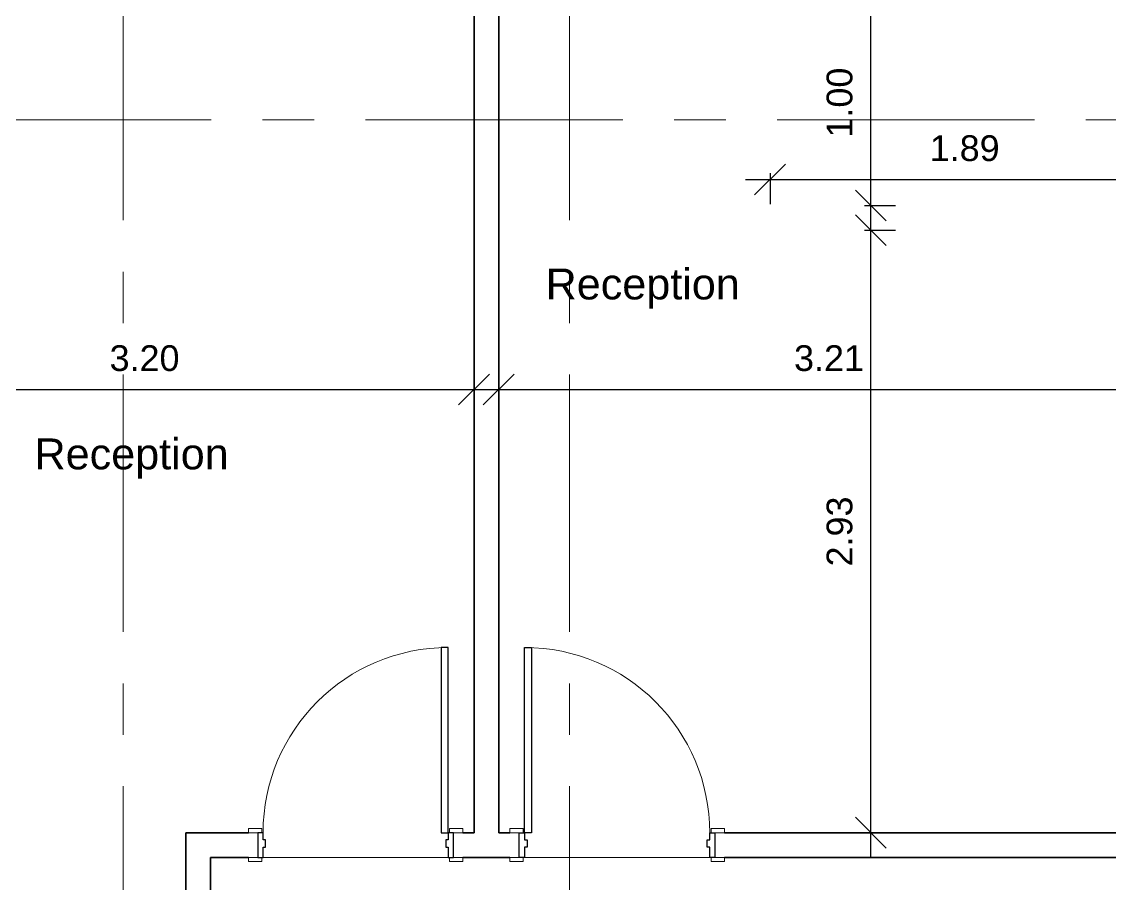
# Model space of a CAD drawing. Header units: metres. Extents: x -22 to 97, y 34 to 77.
# Drawn here: x -9.83 to -4.54, y 58.12 to 62.31 of the extents above; entities that cross this region are included whole.
import ezdxf

# ---------------------------------------------------------------- set-up
doc = ezdxf.new("R2010")
doc.units = ezdxf.units.M
doc.linetypes.add('CENTER', pattern=[2, 1.25, -0.25, 0.25, -0.25])
for name, color, linetype, lineweight in [('A-ANNO-DIMS', 211, 'Continuous', 9), ('A-DOOR', 31, 'Continuous', 18), ('A-DOOR-FRAM', 31, 'Continuous', 25), ('A-FLOR', 192, 'Continuous', 18), ('AXIS', 251, 'CENTER', 5), ('G-ANNO-TEXT', 231, 'Continuous', 9), ('I-WALL', 2, 'Continuous', 18)]:
    doc.layers.add(name, color=color, linetype=linetype, lineweight=lineweight)
doc.styles.add('Arial', font='arial.ttf', dxfattribs={"height": 0.15})
doc.styles.add('Arial_1', font='arial.ttf', dxfattribs={"height": 0.125})
doc.dimstyles.new('Diagonal_-_2_5mm_Arial', dxfattribs={"dimscale": 0.3048, "dimtxt": 0.127532, "dimasz": 0.492126, "dimexe": 0.393701, "dimexo": 0.246063, "dimgap": 0.287073, "dimtad": 1, "dimrnd": 0.01, "dimzin": 0, "dimdsep": 46, "dimtxsty": 'Arial_1', "dimblk1": 'OBLIQUE', "dimblk2": 'OBLIQUE', "dimsah": 1, "dimcen": 0.09, "dimdle": 0.393701, "dimazin": 0, "dimtfac": 1, "dimtdec": 4, "dimtix": 1, "dimtmove": 0, "dimatfit": 3, "dimfxl": 0, "dimtvp": 1, "dimtolj": 1, "dimtzin": 0, "dimarcsym": 0})

# ---------------------------------------------------------------- blocks, each defined once
blk = doc.blocks.new('M_Door-Interior-Single-1_Panel-Wood - M_Door-Interior-Single-1_Panel-Wood-476783-01 Ground Floor Copy 1')
at = {"layer": 'A-DOOR'}
for p, q in [((-0.52135, 0.083175), (-0.45635, 0.083175)), ((-0.52135, 0.063175), (-0.52135, 0.083175)), ((-0.45635, 0.063175), (-0.52135, 0.063175)), ((-0.45635, 0.083175), (-0.45635, 0.063175)), ((0.45635, 0.083175), (0.52135, 0.083175)), ((0.45635, 0.063175), (0.45635, 0.083175)), ((0.52135, 0.063175), (0.45635, 0.063175)), ((0.52135, 0.083175), (0.52135, 0.063175)), ((-0.52135, -0.056825), (-0.45635, -0.056825)), ((-0.52135, -0.076825), (-0.52135, -0.056825)), ((-0.45635, -0.076825), (-0.52135, -0.076825)), ((-0.45635, -0.056825), (-0.45635, -0.076825)), ((0.45635, -0.056825), (0.52135, -0.056825)), ((0.45635, -0.076825), (0.45635, -0.056825)), ((0.52135, -0.076825), (0.45635, -0.076825)), ((0.52135, -0.056825), (0.52135, -0.076825))]:
    blk.add_line(p, q, dxfattribs=at)
at = {"layer": 'A-DOOR', "lineweight": 25}
for p, q in [((0.415, -0.056825), (0.45, -0.056825)), ((0.415, -0.956825), (0.415, -0.056825)), ((0.45, -0.056825), (0.45, -0.956825)), ((0.45, -0.956825), (0.415, -0.956825))]:
    blk.add_line(p, q, dxfattribs=at)
at = {"layer": 'A-DOOR'}
blk.add_arc((0.45, -0.056825), 0.9, 180, 270, dxfattribs=at)
at = {"layer": 'A-DOOR-FRAM'}
for p, q in [((-0.475, 0.063175), (-0.45, 0.063175)), ((-0.475, -0.056825), (-0.475, 0.063175)), ((-0.45, 0.063175), (-0.45, 0.0131)), ((0.45, 0.063175), (0.475, 0.063175)), ((0.45, 0.0131), (0.45, 0.063175)), ((0.475, 0.063175), (0.475, -0.056825)), ((-0.45, 0.0131), (-0.4373, 0.0131)), ((-0.4373, 0.0131), (-0.4373, -0.021825)), ((0.4373, 0.0131), (0.45, 0.0131)), ((0.4373, -0.021825), (0.4373, 0.0131)), ((-0.45, -0.021825), (-0.45, -0.056825)), ((-0.4373, -0.021825), (-0.45, -0.021825)), ((0.45, -0.021825), (0.4373, -0.021825)), ((0.45, -0.056825), (0.45, -0.021825)), ((-0.45, -0.056825), (-0.475, -0.056825)), ((0.475, -0.056825), (0.45, -0.056825))]:
    blk.add_line(p, q, dxfattribs=at)
blk = doc.blocks.new('M_Door-Interior-Single-1_Panel-Wood - M_Door-Interior-Single-1_Panel-Wood-477398-01 Ground Floor Copy 1')
at = {"layer": 'A-DOOR', "lineweight": 25}
for p, q in [((0.45, 0.956825), (0.415, 0.956825)), ((0.415, 0.956825), (0.415, 0.056825)), ((0.45, 0.056825), (0.45, 0.956825)), ((0.415, 0.056825), (0.45, 0.056825))]:
    blk.add_line(p, q, dxfattribs=at)
at = {"layer": 'A-DOOR'}
for p, q in [((-0.45635, 0.076825), (-0.52135, 0.076825)), ((-0.52135, 0.076825), (-0.52135, 0.056825)), ((-0.52135, 0.056825), (-0.45635, 0.056825)), ((-0.45635, 0.056825), (-0.45635, 0.076825)), ((0.52135, 0.076825), (0.45635, 0.076825)), ((0.45635, 0.076825), (0.45635, 0.056825)), ((0.45635, 0.056825), (0.52135, 0.056825)), ((0.52135, 0.056825), (0.52135, 0.076825)), ((-0.45635, -0.063175), (-0.52135, -0.063175)), ((-0.52135, -0.063175), (-0.52135, -0.083175)), ((-0.52135, -0.083175), (-0.45635, -0.083175)), ((-0.45635, -0.083175), (-0.45635, -0.063175)), ((0.52135, -0.063175), (0.45635, -0.063175)), ((0.45635, -0.063175), (0.45635, -0.083175)), ((0.45635, -0.083175), (0.52135, -0.083175)), ((0.52135, -0.083175), (0.52135, -0.063175))]:
    blk.add_line(p, q, dxfattribs=at)
blk.add_arc((0.45, 0.056825), 0.9, 90, 180, dxfattribs=at)
at = {"layer": 'A-DOOR-FRAM'}
for p, q in [((-0.45, 0.056825), (-0.475, 0.056825)), ((-0.475, 0.056825), (-0.475, -0.063175)), ((-0.45, 0.021825), (-0.45, 0.056825)), ((0.45, 0.056825), (0.45, 0.021825)), ((0.475, 0.056825), (0.45, 0.056825)), ((0.475, -0.063175), (0.475, 0.056825)), ((-0.4373, 0.021825), (-0.45, 0.021825)), ((-0.4373, -0.0131), (-0.4373, 0.021825)), ((0.45, 0.021825), (0.4373, 0.021825)), ((0.4373, 0.021825), (0.4373, -0.0131)), ((-0.45, -0.063175), (-0.45, -0.0131)), ((-0.45, -0.0131), (-0.4373, -0.0131)), ((0.4373, -0.0131), (0.45, -0.0131)), ((0.45, -0.0131), (0.45, -0.063175)), ((-0.475, -0.063175), (-0.45, -0.063175)), ((0.45, -0.063175), (0.475, -0.063175))]:
    blk.add_line(p, q, dxfattribs=at)
blk = doc.blocks.new('_Oblique')
at = {"color": 0, "linetype": 'ByBlock', "lineweight": -2}
blk.add_line((-0.5, -0.5), (0.5, 0.5), dxfattribs=at)
blk = doc.blocks.new('*D672')
at = {"layer": 'A-ANNO-DIMS', "color": 0, "lineweight": -2}
for p, q in [((-7.5087, 60.5584), (-7.5087, 60.4073)), ((-4.2992, 60.5584), (-4.2992, 60.4073)), ((-7.6287, 60.5273), (-4.1792, 60.5273))]:
    blk.add_line(p, q, dxfattribs=at)
at = {"layer": 'Defpoints', "color": 0}
for p in [(-7.5087, 60.6334), (-4.2992, 60.6334), (-4.2992, 60.5273)]:
    blk.add_point(p, dxfattribs=at)
at = {"layer": 'A-ANNO-DIMS', "color": 0, "lineweight": -2, "xscale": 0.15, "yscale": 0.15, "zscale": 0.15, "rotation": 180}
blk.add_blockref('_Oblique', (-7.5087, 60.5273), dxfattribs=at)
at = {"layer": 'A-ANNO-DIMS', "color": 0, "lineweight": -2, "xscale": 0.15, "yscale": 0.15, "zscale": 0.15}
blk.add_blockref('_Oblique', (-4.2992, 60.5273), dxfattribs=at)
at = {"layer": 'A-ANNO-DIMS', "color": 0, "insert": (-5.904, 60.6787), "char_height": 0.125, "attachment_point": 5, "style": 'Arial_1'}
blk.add_mtext('\\A1;3.21', dxfattribs=at)
blk = doc.blocks.new('*D674')
at = {"layer": 'A-ANNO-DIMS', "color": 0, "lineweight": -2}
for p, q in [((-5.7009, 61.3011), (-5.7009, 62.5411)), ((-5.732, 62.4211), (-5.5809, 62.4211)), ((-5.732, 61.4211), (-5.5809, 61.4211))]:
    blk.add_line(p, q, dxfattribs=at)
at = {"layer": 'Defpoints', "color": 0}
for p in [(-5.807, 62.4211), (-5.7009, 62.4211), (-5.807, 61.4211)]:
    blk.add_point(p, dxfattribs=at)
at = {"layer": 'A-ANNO-DIMS', "color": 0, "lineweight": -2, "xscale": 0.15, "yscale": 0.15, "zscale": 0.15}
for p, rotation in [((-5.7009, 62.4211), 90), ((-5.7009, 61.4211), 270)]:
    blk.add_blockref('_Oblique', p, dxfattribs=dict(at, rotation=rotation))
at = {"layer": 'A-ANNO-DIMS', "color": 0, "insert": (-5.8523, 61.9211), "char_height": 0.125, "attachment_point": 5, "rotation": 90, "style": 'Arial_1'}
blk.add_mtext('\\A1;1.00', dxfattribs=at)
blk = doc.blocks.new('*D675')
at = {"layer": 'A-ANNO-DIMS', "color": 0, "lineweight": -2}
for p, q in [((-5.7009, 58.2535), (-5.7009, 61.4211)), ((-5.732, 61.3011), (-5.5809, 61.3011)), ((-5.732, 58.3735), (-5.5809, 58.3735))]:
    blk.add_line(p, q, dxfattribs=at)
at = {"layer": 'Defpoints', "color": 0}
for p in [(-5.807, 61.3011), (-5.7009, 61.3011), (-5.807, 58.3735)]:
    blk.add_point(p, dxfattribs=at)
at = {"layer": 'A-ANNO-DIMS', "color": 0, "lineweight": -2, "xscale": 0.15, "yscale": 0.15, "zscale": 0.15}
for p, rotation in [((-5.7009, 61.3011), 90), ((-5.7009, 58.3735), 270)]:
    blk.add_blockref('_Oblique', p, dxfattribs=dict(at, rotation=rotation))
at = {"layer": 'A-ANNO-DIMS', "color": 0, "insert": (-5.8523, 59.8373), "char_height": 0.125, "attachment_point": 5, "rotation": 90, "style": 'Arial_1'}
blk.add_mtext('\\A1;2.93', dxfattribs=at)
blk = doc.blocks.new('*D728')
at = {"layer": 'A-ANNO-DIMS', "color": 0, "lineweight": -2}
for p, q in [((-10.83, 60.5584), (-10.83, 60.4073)), ((-7.6287, 60.5584), (-7.6287, 60.4073)), ((-10.95, 60.5273), (-7.5087, 60.5273))]:
    blk.add_line(p, q, dxfattribs=at)
at = {"layer": 'Defpoints', "color": 0}
for p in [(-10.83, 60.6334), (-7.6287, 60.6334), (-7.6287, 60.5273)]:
    blk.add_point(p, dxfattribs=at)
at = {"layer": 'A-ANNO-DIMS', "color": 0, "lineweight": -2, "xscale": 0.15, "yscale": 0.15, "zscale": 0.15, "rotation": 180}
blk.add_blockref('_Oblique', (-10.83, 60.5273), dxfattribs=at)
at = {"layer": 'A-ANNO-DIMS', "color": 0, "lineweight": -2, "xscale": 0.15, "yscale": 0.15, "zscale": 0.15}
blk.add_blockref('_Oblique', (-7.6287, 60.5273), dxfattribs=at)
at = {"layer": 'A-ANNO-DIMS', "color": 0, "insert": (-9.2294, 60.6787), "char_height": 0.125, "attachment_point": 5, "style": 'Arial_1'}
blk.add_mtext('\\A1;3.20', dxfattribs=at)
blk = doc.blocks.new('*D751')
at = {"layer": 'A-ANNO-DIMS', "color": 0, "lineweight": -2}
for p, q in [((-6.1904, 61.5785), (-6.1904, 61.4275)), ((-4.2992, 61.5785), (-4.2992, 61.4275)), ((-6.3104, 61.5475), (-4.1792, 61.5475))]:
    blk.add_line(p, q, dxfattribs=at)
at = {"layer": 'Defpoints', "color": 0}
for p in [(-6.1904, 61.6535), (-4.2992, 61.6535), (-4.2992, 61.5475)]:
    blk.add_point(p, dxfattribs=at)
at = {"layer": 'A-ANNO-DIMS', "color": 0, "lineweight": -2, "xscale": 0.15, "yscale": 0.15, "zscale": 0.15, "rotation": 180}
blk.add_blockref('_Oblique', (-6.1904, 61.5475), dxfattribs=at)
at = {"layer": 'A-ANNO-DIMS', "color": 0, "lineweight": -2, "xscale": 0.15, "yscale": 0.15, "zscale": 0.15}
blk.add_blockref('_Oblique', (-4.2992, 61.5475), dxfattribs=at)
at = {"layer": 'A-ANNO-DIMS', "color": 0, "insert": (-5.2448, 61.6988), "char_height": 0.125, "attachment_point": 5, "style": 'Arial_1'}
blk.add_mtext('\\A1;1.89', dxfattribs=at)
blk = doc.blocks.new('rtgr')
at = {"layer": 'AXIS', "linetype": 'CENTER'}
for p, q in [((8799.512, -620.5822, 0), (8799.512, -584.1116, 0)), ((8801.6794, -620.5822, 0), (8801.6794, -584.1116, 0)), ((8829.9391, -596.0949, 0), (8791.7892, -596.0949, 0))]:
    blk.add_line(p, q, dxfattribs=at)

msp = doc.modelspace()

# ---------------------------------------------------------------- linework, layer by layer
at = {"layer": 'A-FLOR'}
for p, q in [((-7.75369, 58.25352), (-8.65369, 58.25352)), ((-6.48369, 58.25352), (-7.38369, 58.25352))]:
    msp.add_line(p, q, dxfattribs=at)
at = {"layer": 'I-WALL', "lineweight": 35}
for p, q in [((-7.62869, 62.42113), (-7.62869, 58.37352)), ((-7.50869, 58.37352), (-7.50869, 62.42113)), ((-8.72504, 58.37352), (-9.02883, 58.37352)), ((-9.02883, 58.37352), (-9.02883, 56.83481)), ((-7.62869, 58.37352), (-7.68234, 58.37352)), ((-7.45504, 58.37352), (-7.50869, 58.37352)), ((-4.29925, 58.37352), (-6.41234, 58.37352)), ((-8.90883, 58.25352), (-8.72504, 58.25352)), ((-8.90883, 56.83481), (-8.90883, 58.25352)), ((-7.68234, 58.25352), (-7.45504, 58.25352)), ((-6.41234, 58.25352), (-4.29925, 58.25352))]:
    msp.add_line(p, q, dxfattribs=at)

# ---------------------------------------------------------------- block references
at = {"layer": 'A-ANNO-DIMS'}
msp.add_blockref('rtgr', (-8808.84499, 657.93152, -0.00003), dxfattribs=at)
at = {"layer": 'A-DOOR'}
msp.add_blockref('M_Door-Interior-Single-1_Panel-Wood - M_Door-Interior-Single-1_Panel-Wood-477398-01 Ground Floor Copy 1', (-8.20369, 58.3167), dxfattribs=at)
at = {"layer": 'A-DOOR', "rotation": 180}
msp.add_blockref('M_Door-Interior-Single-1_Panel-Wood - M_Door-Interior-Single-1_Panel-Wood-476783-01 Ground Floor Copy 1', (-6.93369, 58.3167), dxfattribs=at)

# ---------------------------------------------------------------- texts
at = {"layer": 'G-ANNO-TEXT', "color": 7, "char_height": 0.15, "width": 1.1624469, "attachment_point": 1, "style": 'Arial'}
for insert in [(-7.2809, 61.11486), (-9.76403, 60.28928)]:
    msp.add_mtext('Reception', dxfattribs=dict(at, insert=insert))

# ---------------------------------------------------------------- dimensions: what is measured, and where the dimension line sits
at = {"layer": 'A-ANNO-DIMS'}
for base, p1, p2, override, picture, middle in [((-5.70093, 62.42113), (-5.807, 61.42113), (-5.807, 62.42113), {"dimpost": '<>', "dimfxl": 1}, '*D674', (-5.85225, 61.92113)), ((-5.70093, 61.30113), (-5.807, 58.37352), (-5.807, 61.30113), {"dimpost": '<>', "dimfxl": 2.927608}, '*D675', (-5.85229, 59.83733))]:
    dim = msp.add_linear_dim(base=base, p1=p1, p2=p2, angle=90, dimstyle='Diagonal_-_2_5mm_Arial', override=override, dxfattribs=at)
    dim.commit()
    dim.dimension.update_dxf_attribs({"geometry": picture, "text_midpoint": middle})
for base, p1, p2, override, picture, middle in [((-4.29925, 61.54747), (-6.1904, 61.65353), (-4.29925, 61.65353), {"dimpost": '<>', "dimfxl": 1.891153}, '*D751', (-5.24483, 61.69879)), ((-7.62869, 60.52735), (-10.83004, 60.63341), (-7.62869, 60.63341), {"dimpost": '<>', "dimfxl": 3.201345}, '*D728', (-9.22937, 60.67871)), ((-4.29925, 60.52735), (-7.50869, 60.63341), (-4.29925, 60.63341), {"dimpost": '<>', "dimfxl": 3.209445}, '*D672', (-5.90397, 60.67871))]:
    dim = msp.add_linear_dim(base=base, p1=p1, p2=p2, dimstyle='Diagonal_-_2_5mm_Arial', override=override, dxfattribs=at)
    dim.commit()
    dim.dimension.update_dxf_attribs({"geometry": picture, "text_midpoint": middle})

doc.saveas('drawing.dxf')
